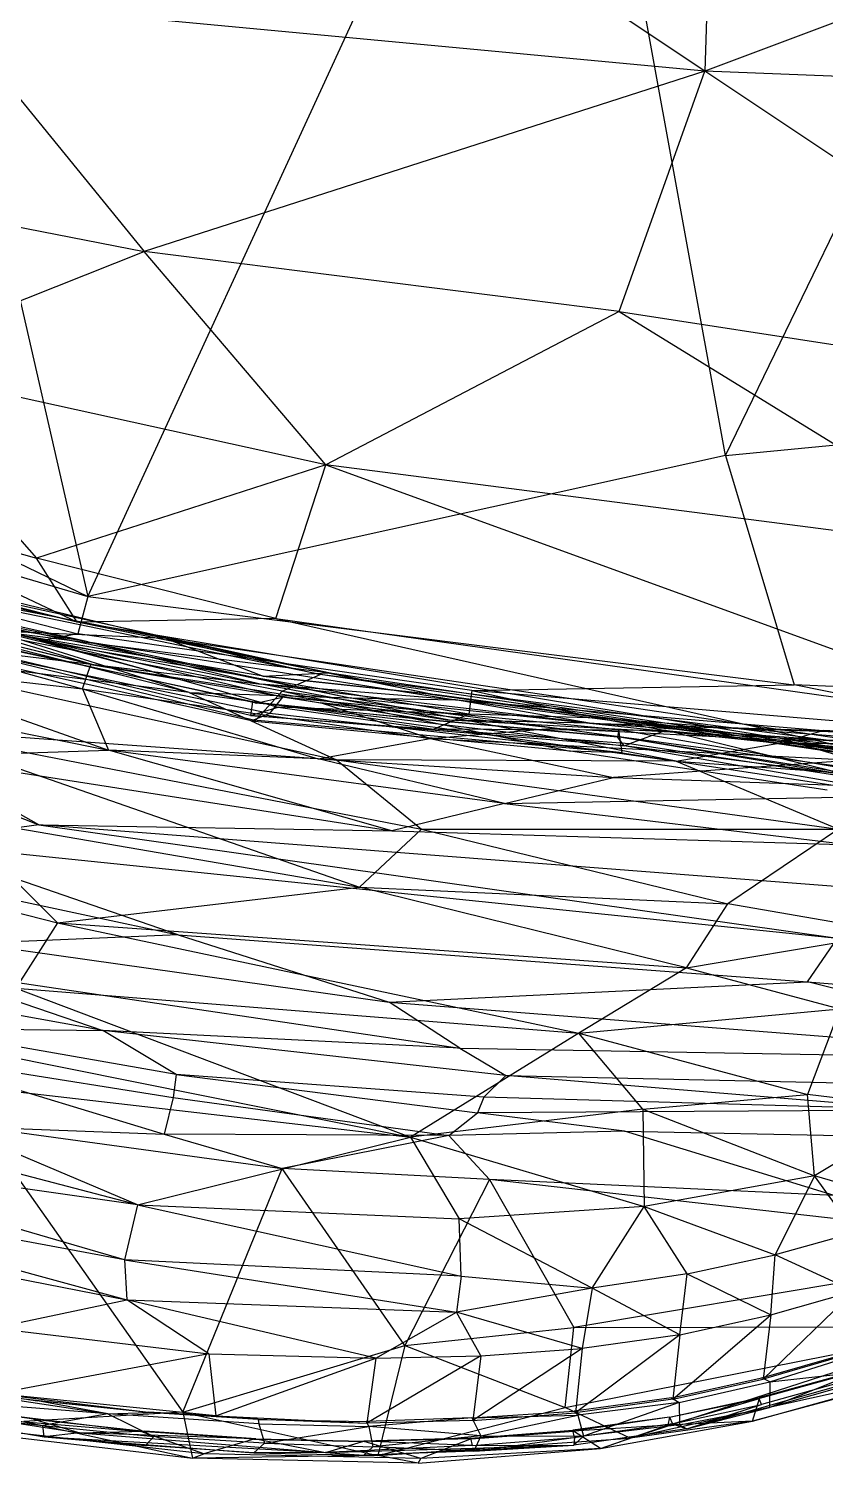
# Model space of a CAD drawing. Extents: x 11992 to 29481, y -6727 to 6811.
# Drawn here: x 17141.1 to 17241.6, y -1453.6 to -1272.6 of the extents above; entities that cross this region are included whole.
import ezdxf

# ---------------------------------------------------------------- set-up
doc = ezdxf.new("R2010")
doc.units = 0
doc.header["$MEASUREMENT"] = 0
doc.layers.get('0').update_dxf_attribs({"color": 8, "linetype": 'CONTINUOUS'})

msp = doc.modelspace()

# ---------------------------------------------------------------- linework, layer by layer
for p, q in [((17148.58, -1344.26, -2063.88), (17208.5, -1213.93, -2061.8)), ((17229.04, -1326.46, -2061.68), (17208.5, -1213.93, -2061.8)), ((17226.4, -1278, -1968.19), (17146.22, -1224.35, -1970.73)), ((17315.05, -1244.74, -1965.37), (17226.4, -1278, -1968.19)), ((17227.54, -1245.48, -1966.28), (17226.4, -1278, -1968.19)), ((17128.14, -1255.13, -2063.41), (17148.58, -1344.26, -2063.88)), ((17229.04, -1326.46, -2061.68), (17260.27, -1261.97, -2061.46)), ((17226.4, -1278, -1968.19), (17129.62, -1268.9, -1974.66)), ((17129.62, -1268.9, -1974.66), (17155.69, -1300.72, -1976.81)), ((17226.4, -1278, -1968.19), (17155.69, -1300.72, -1976.81)), ((17215.6, -1308.29, -1973.82), (17226.4, -1278, -1968.19)), ((17288.93, -1319.67, -1974.02), (17226.4, -1278, -1968.19)), ((17329.2, -1281.92, -1968.28), (17226.4, -1278, -1968.19)), ((17099.22, -1289.81, -1982.55), (17155.69, -1300.72, -1976.81)), ((17120.36, -1314.81, -1984.71), (17155.69, -1300.72, -1976.81)), ((17215.6, -1308.29, -1973.82), (17155.69, -1300.72, -1976.81)), ((17178.58, -1327.66, -1982.12), (17155.69, -1300.72, -1976.81)), ((17215.6, -1308.29, -1973.82), (17178.58, -1327.66, -1982.12)), ((17215.6, -1308.29, -1973.82), (17265.17, -1338.87, -1979.38)), ((17215.6, -1308.29, -1973.82), (17288.93, -1319.67, -1974.02)), ((17178.58, -1327.66, -1982.12), (17120.36, -1314.81, -1984.71)), ((17120.36, -1314.81, -1984.71), (17142.08, -1339.45, -1992.2)), ((17094.37, -1318.26, -2065.02), (17148.58, -1344.26, -2063.88)), ((17229.04, -1326.46, -2061.68), (17280.23, -1321.62, -2062.76)), ((17229.04, -1326.46, -2061.68), (17148.58, -1344.26, -2063.88)), ((17229.04, -1326.46, -2061.68), (17237.7, -1355.41, -2060.56)), ((17178.58, -1327.66, -1982.12), (17142.08, -1339.45, -1992.2)), ((17172.27, -1347.04, -1991.88), (17178.58, -1327.66, -1982.12)), ((17265.17, -1338.87, -1979.38), (17178.58, -1327.66, -1982.12)), ((17178.58, -1327.66, -1982.12), (17269.31, -1360.66, -1987.34)), ((17147.22, -1347.51, -1999.21), (17111.34, -1330.6, -1993.82)), ((17111.34, -1330.6, -1993.82), (17142.08, -1339.45, -1992.2)), ((17158.4, -1349.57, -1999.59), (17107.27, -1337.24, -2002.41)), ((17147.22, -1347.51, -1999.21), (17107.44, -1337.49, -2001.72)), ((17120.2, -1335.95, -2064.14), (17148.58, -1344.26, -2063.88)), ((17178.85, -1353.92, -2000.73), (17107.38, -1338.26, -2004.93)), ((17147.22, -1347.51, -1999.21), (17107.38, -1338.26, -2004.93)), ((17172.27, -1347.04, -1991.88), (17142.08, -1339.45, -1992.2)), ((17147.22, -1347.51, -1999.21), (17142.08, -1339.45, -1992.2)), ((17060.81, -1341.14, -2070.74), (17142.39, -1373.08, -2070.57)), ((17161.33, -1356.39, -1959.53), (17099.75, -1340.72, -1955.8)), ((17156.62, -1353.72, -2035.08), (17107.74, -1340.18, -2040.28)), ((17177.86, -1354.11, -1997.22), (17112.68, -1340.66, -2000.67)), ((17158.4, -1349.57, -1999.59), (17112.68, -1340.66, -2000.67)), ((17173.11, -1356.99, -2007.7), (17109.83, -1342.09, -2011.13)), ((17114.55, -1343.03, -2057.97), (17142.44, -1349.92, -2057.8)), ((17118.13, -1341.52, -2062.29), (17147.28, -1348.98, -2061.82)), ((17148.58, -1344.26, -2063.88), (17147.28, -1348.98, -2061.82)), ((17148.58, -1344.26, -2063.88), (17237.7, -1355.41, -2060.56)), ((17148.6, -1349.99, -2018.52), (17128.34, -1346.07, -1990.42)), ((17161.33, -1356.39, -1959.53), (17128.34, -1346.07, -1990.42)), ((17128.34, -1346.07, -1990.42), (17181.66, -1357.06, -1988.55)), ((17148.6, -1349.99, -2018.52), (17129.51, -1345.76, -2034.4)), ((17149.13, -1352.87, -2055.84), (17126.35, -1347.29, -2056.31)), ((17148.93, -1352.84, -2055.84), (17126.57, -1347.35, -2056.31)), ((17148.6, -1349.99, -2018.52), (17128.77, -1346.84, -2049.98)), ((17128.77, -1346.84, -2049.98), (17170.49, -1355.35, -2048.53)), ((17149.13, -1352.87, -2055.84), (17128.77, -1346.84, -2049.98)), ((17172.27, -1347.04, -1991.88), (17147.22, -1347.51, -1999.21)), ((17178.85, -1353.92, -2000.73), (17147.22, -1347.51, -1999.21)), ((17249.63, -1364.47, -1995.23), (17147.22, -1347.51, -1999.21)), ((17172.27, -1347.04, -1991.88), (17269.31, -1360.66, -1987.34)), ((17172.27, -1347.04, -1991.88), (17249.63, -1364.47, -1995.23)), ((17121.4, -1348.62, -2061.03), (17147.89, -1355.92, -2061.47)), ((17173.07, -1356.2, -1997.77), (17136.73, -1349.1, -1999.43)), ((17170.68, -1354.33, -1999.37), (17136.89, -1348.65, -2000.84)), ((17178.85, -1353.92, -2000.73), (17136.89, -1348.65, -2000.84)), ((17158.4, -1349.57, -1999.59), (17136.89, -1348.65, -2000.84)), ((17170.68, -1354.33, -1999.37), (17136.89, -1348.65, -2000.84)), ((17147.28, -1348.98, -2061.82), (17142.44, -1349.92, -2057.8)), ((17156.62, -1353.72, -2035.08), (17142.44, -1349.92, -2057.8)), ((17196.65, -1359.12, -2053.88), (17142.44, -1349.92, -2057.8)), ((17197.01, -1356.15, -2059.66), (17147.28, -1348.98, -2061.82)), ((17148.6, -1349.99, -2018.52), (17181.66, -1357.06, -1988.55)), ((17148.6, -1349.99, -2018.52), (17194.96, -1357.31, -2017.9)), ((17148.6, -1349.99, -2018.52), (17170.49, -1355.35, -2048.53)), ((17191.77, -1356.61, -1998.55), (17158.4, -1349.57, -1999.59)), ((17158.4, -1349.57, -1999.59), (17268.36, -1365.87, -1994.19)), ((17158.4, -1349.57, -1999.59), (17177.86, -1354.11, -1997.22)), ((17158.4, -1349.57, -1999.59), (17170.68, -1354.33, -1999.37)), ((17114.53, -1350.55, -1924), (17179.94, -1364.89, -1928.89)), ((17161.33, -1356.39, -1959.53), (17114.53, -1350.55, -1924)), ((17134.68, -1351.09, -2007.4), (17156.62, -1353.72, -2035.08)), ((17169.07, -1359.28, -2006.28), (17134.68, -1351.09, -2007.4)), ((17171.5, -1359.02, -2006.67), (17135.3, -1351.56, -2007.97)), ((17169.48, -1359.89, -2004.55), (17135.3, -1351.56, -2007.97)), ((17169.33, -1357.57, -2002.88), (17136.33, -1350.48, -2004.56)), ((17169.82, -1357.72, -2005.63), (17136.64, -1350.45, -2007.54)), ((17169.82, -1357.72, -2005.63), (17136.64, -1350.45, -2007.54)), ((17120.3, -1352.76, -2065.27), (17151.17, -1363.66, -2067.27)), ((17120.3, -1352.76, -2065.27), (17147.89, -1355.92, -2061.47)), ((17169.58, -1360.06, -2000.68), (17136.64, -1352.72, -2002.65)), ((17147.89, -1355.92, -2061.47), (17148.93, -1352.84, -2055.84)), ((17148.93, -1352.84, -2055.84), (17177.92, -1357.68, -2055.26)), ((17149.13, -1352.87, -2055.84), (17170.49, -1355.35, -2048.53)), ((17149.13, -1352.87, -2055.84), (17194.22, -1359.88, -2054.94)), ((17156.62, -1353.72, -2035.08), (17172.6, -1358.23, -2035.94)), ((17170.68, -1354.33, -1999.37), (17178.85, -1353.92, -2000.73)), ((17249.63, -1364.47, -1995.23), (17178.85, -1353.92, -2000.73)), ((17178.85, -1353.92, -2000.73), (17192.3, -1356.63, -1998.5)), ((17194.96, -1357.31, -2017.9), (17170.49, -1355.35, -2048.53)), ((17211.87, -1360.24, -2048.24), (17170.49, -1355.35, -2048.53)), ((17194.22, -1359.88, -2054.94), (17170.49, -1355.35, -2048.53)), ((17170.68, -1354.33, -1999.37), (17192.3, -1356.63, -1998.5)), ((17191.77, -1356.61, -1998.55), (17170.68, -1354.33, -1999.37)), ((17173.07, -1356.2, -1997.77), (17177.86, -1354.11, -1997.22)), ((17286.68, -1370.07, -1992.71), (17177.86, -1354.11, -1997.22)), ((17268.36, -1365.87, -1994.19), (17177.86, -1354.11, -1997.22)), ((17197.01, -1356.15, -2059.66), (17237.7, -1355.41, -2060.56)), ((17280.53, -1357.33, -2061.63), (17237.7, -1355.41, -2060.56)), ((17271.67, -1362.38, -2058.3), (17237.7, -1355.41, -2060.56)), ((17147.89, -1355.92, -2061.47), (17151.17, -1363.66, -2067.27)), ((17147.89, -1355.92, -2061.47), (17177.61, -1364.77, -2064.78)), ((17147.89, -1355.92, -2061.47), (17191.76, -1362.17, -2059.81)), ((17161.33, -1356.39, -1959.53), (17179.94, -1364.89, -1928.89)), ((17161.33, -1356.39, -1959.53), (17222.8, -1365.06, -1968.9)), ((17161.33, -1356.39, -1959.53), (17181.66, -1357.06, -1988.55)), ((17169.33, -1357.57, -2002.88), (17169.07, -1359.28, -2006.28)), ((17169.33, -1357.57, -2002.88), (17216.24, -1363.1, -2001.91)), ((17169.33, -1357.57, -2002.88), (17169.82, -1357.72, -2005.63)), ((17169.33, -1357.57, -2002.88), (17191.11, -1359.78, -2004.36)), ((17173.07, -1356.2, -1997.77), (17169.58, -1360.06, -2000.68)), ((17169.82, -1357.72, -2005.63), (17173.11, -1356.99, -2007.7)), ((17173.11, -1356.99, -2007.7), (17171.5, -1359.02, -2006.67)), ((17173.07, -1356.2, -1997.77), (17209.45, -1363.78, -1998.45)), ((17173.07, -1356.2, -1997.77), (17268.31, -1369.05, -1993.73)), ((17215.57, -1361.11, -2004.3), (17173.11, -1356.99, -2007.7)), ((17191.11, -1359.78, -2004.36), (17173.11, -1356.99, -2007.7)), ((17222.8, -1365.06, -1968.9), (17181.66, -1357.06, -1988.55)), ((17181.66, -1357.06, -1988.55), (17194.96, -1357.31, -2017.9)), ((17181.66, -1357.06, -1988.55), (17235.77, -1362.79, -1998.51)), ((17191.77, -1356.61, -1998.55), (17215.62, -1359.88, -1997.2)), ((17249.63, -1364.47, -1995.23), (17192.3, -1356.63, -1998.5)), ((17235.77, -1362.79, -1998.51), (17194.96, -1357.31, -2017.9)), ((17194.96, -1357.31, -2017.9), (17241.37, -1361.18, -2024.64)), ((17211.87, -1360.24, -2048.24), (17194.96, -1357.31, -2017.9)), ((17197.01, -1356.15, -2059.66), (17196.65, -1359.12, -2053.88)), ((17271.67, -1362.38, -2058.3), (17197.01, -1356.15, -2059.66)), ((17197.01, -1356.15, -2059.66), (17213.03, -1359.63, -2054.67)), ((17122.56, -1357.89, -2068.02), (17151.17, -1363.66, -2067.27)), ((17169.07, -1359.28, -2006.28), (17172.6, -1358.23, -2035.94)), ((17216.24, -1363.1, -2001.91), (17169.07, -1359.28, -2006.28)), ((17169.07, -1359.28, -2006.28), (17192.23, -1361.02, -2037.96)), ((17171.5, -1359.02, -2006.67), (17169.48, -1359.89, -2004.55)), ((17191.11, -1359.78, -2004.36), (17169.82, -1357.72, -2005.63)), ((17191.11, -1359.78, -2004.36), (17169.82, -1357.72, -2005.63)), ((17215.98, -1364, -2002.45), (17171.5, -1359.02, -2006.67)), ((17196.65, -1359.12, -2053.88), (17172.6, -1358.23, -2035.94)), ((17172.6, -1358.23, -2035.94), (17192.23, -1361.02, -2037.96)), ((17191.76, -1362.17, -2059.81), (17177.92, -1357.68, -2055.26)), ((17207.35, -1360.88, -2054.66), (17177.92, -1357.68, -2055.26)), ((17196.65, -1359.12, -2053.88), (17192.23, -1361.02, -2037.96)), ((17213.03, -1359.63, -2054.67), (17196.65, -1359.12, -2053.88)), ((17125.44, -1360.98, -1889.41), (17179.94, -1364.89, -1928.89)), ((17125.44, -1360.98, -1889.41), (17190.65, -1373.64, -1896.39)), ((17125.44, -1360.98, -1889.41), (17182.86, -1380.95, -1859.56)), ((17169.48, -1359.89, -2004.55), (17169.58, -1360.06, -2000.68)), ((17215.98, -1364, -2002.45), (17169.48, -1359.89, -2004.55)), ((17209.45, -1363.78, -1998.45), (17169.58, -1360.06, -2000.68)), ((17215.39, -1361.98, -2002.58), (17191.11, -1359.78, -2004.36)), ((17191.11, -1359.78, -2004.36), (17215.39, -1361.98, -2002.58)), ((17191.76, -1362.17, -2059.81), (17207.35, -1360.88, -2054.66)), ((17221.51, -1361.18, -2037.81), (17192.23, -1361.02, -2037.96)), ((17216.93, -1362.85, -2018.87), (17192.23, -1361.02, -2037.96)), ((17245.23, -1362.64, -2053.68), (17194.22, -1359.88, -2054.94)), ((17211.87, -1360.24, -2048.24), (17194.22, -1359.88, -2054.94)), ((17207.35, -1360.88, -2054.66), (17236.69, -1362.41, -2053.92)), ((17245.23, -1362.64, -2053.68), (17211.87, -1360.24, -2048.24)), ((17211.87, -1360.24, -2048.24), (17241.37, -1361.18, -2024.64)), ((17211.87, -1360.24, -2048.24), (17247.94, -1361.51, -2046.44)), ((17213.03, -1359.63, -2054.67), (17221.51, -1361.18, -2037.81)), ((17275.34, -1364.33, -2053.93), (17213.03, -1359.63, -2054.67)), ((17215.57, -1361.11, -2004.3), (17215.39, -1361.98, -2002.58)), ((17215.98, -1364, -2002.45), (17215.57, -1361.11, -2004.3)), ((17243.2, -1365.83, -2002.37), (17215.57, -1361.11, -2004.3)), ((17268.36, -1365.87, -1994.19), (17215.62, -1359.88, -1997.2)), ((17243.17, -1363.98, -1995.8), (17215.62, -1359.88, -1997.2)), ((17221.51, -1361.18, -2037.81), (17216.93, -1362.85, -2018.87)), ((17221.51, -1361.18, -2037.81), (17276.76, -1366.42, -2038.99)), ((17247.45, -1367.54, -2019.78), (17221.51, -1361.18, -2037.81)), ((17235.77, -1362.79, -1998.51), (17241.37, -1361.18, -2024.64)), ((17247.94, -1361.51, -2046.44), (17241.37, -1361.18, -2024.64)), ((17264.24, -1362.81, -2027.41), (17241.37, -1361.18, -2024.64)), ((17177.61, -1364.77, -2064.78), (17191.76, -1362.17, -2059.81)), ((17191.76, -1362.17, -2059.81), (17245.27, -1364.92, -2058.08)), ((17191.76, -1362.17, -2059.81), (17214.89, -1367.11, -2062.71)), ((17243.58, -1366.7, -2000.98), (17215.39, -1361.98, -2002.58)), ((17216.24, -1363.1, -2001.91), (17215.39, -1361.98, -2002.58)), ((17243.13, -1366.39, -2000.94), (17215.39, -1361.98, -2002.58)), ((17216.24, -1363.1, -2001.91), (17216.93, -1362.85, -2018.87)), ((17247.45, -1367.54, -2019.78), (17216.93, -1362.85, -2018.87)), ((17222.8, -1365.06, -1968.9), (17235.77, -1362.79, -1998.51)), ((17235.77, -1362.79, -1998.51), (17264.24, -1362.81, -2027.41)), ((17276.02, -1368.72, -2001.59), (17235.77, -1362.79, -1998.51)), ((17245.27, -1364.92, -2058.08), (17236.69, -1362.41, -2053.92)), ((17257.93, -1362.47, -2053.21), (17236.69, -1362.41, -2053.92)), ((17127, -1364.45, -2069.95), (17151.17, -1363.66, -2067.27)), ((17142.39, -1373.08, -2070.57), (17127, -1364.45, -2069.95)), ((17127, -1364.45, -2069.95), (17186.93, -1373.84, -2069.12)), ((17186.93, -1373.84, -2069.12), (17151.17, -1363.66, -2067.27)), ((17177.61, -1364.77, -2064.78), (17151.17, -1363.66, -2067.27)), ((17201.15, -1370.4, -2066.61), (17151.17, -1363.66, -2067.27)), ((17177.61, -1364.77, -2064.78), (17214.89, -1367.11, -2062.71)), ((17201.15, -1370.4, -2066.61), (17177.61, -1364.77, -2064.78)), ((17241.87, -1368.72, -1996.79), (17209.45, -1363.78, -1998.45)), ((17215.98, -1364, -2002.45), (17209.45, -1363.78, -1998.45)), ((17215.98, -1364, -2002.45), (17243.7, -1368.26, -2001.01)), ((17243.58, -1366.7, -2000.98), (17216.24, -1363.1, -2001.91)), ((17243.19, -1367.78, -2001.51), (17216.24, -1363.1, -2001.91)), ((17222.8, -1365.06, -1968.9), (17179.94, -1364.89, -1928.89)), ((17179.94, -1364.89, -1928.89), (17190.65, -1373.64, -1896.39)), ((17179.94, -1364.89, -1928.89), (17243.27, -1373.62, -1939.43)), ((17245.27, -1364.92, -2058.08), (17214.89, -1367.11, -2062.71)), ((17222.8, -1365.06, -1968.9), (17243.27, -1373.62, -1939.43)), ((17222.8, -1365.06, -1968.9), (17276.02, -1368.72, -2001.59)), ((17201.15, -1370.4, -2066.61), (17214.89, -1367.11, -2062.71)), ((17214.89, -1367.11, -2062.71), (17271.83, -1369.05, -2060.94)), ((17201.15, -1370.4, -2066.61), (17271.83, -1369.05, -2060.94)), ((17131.29, -1372.06, -1850.83), (17182.86, -1380.95, -1859.56)), ((17144.75, -1385.44, -1816.23), (17131.29, -1372.06, -1850.83)), ((17201.15, -1370.4, -2066.61), (17186.93, -1373.84, -2069.12)), ((17201.15, -1370.4, -2066.61), (17244.93, -1375.61, -2067.2)), ((17142.39, -1373.08, -2070.57), (17126.08, -1375.31, -2070.85)), ((17142.39, -1373.08, -2070.57), (17243.15, -1387.36, -2069.88)), ((17142.39, -1373.08, -2070.57), (17186.93, -1373.84, -2069.12)), ((17256.03, -1381.87, -2068.55), (17142.39, -1373.08, -2070.57)), ((17190.65, -1373.64, -1896.39), (17182.86, -1380.95, -1859.56)), ((17186.93, -1373.84, -2069.12), (17244.93, -1375.61, -2067.2)), ((17190.65, -1373.64, -1896.39), (17243.27, -1373.62, -1939.43)), ((17190.65, -1373.64, -1896.39), (17229.33, -1383.06, -1886.73)), ((17243.27, -1373.62, -1939.43), (17229.33, -1383.06, -1886.73)), ((17106.38, -1375.5, -2070.11), (17159.97, -1386.96, -2070.04)), ((17159.97, -1386.96, -2070.04), (17126.08, -1375.31, -2070.85)), ((17126.08, -1375.31, -2070.85), (17243.15, -1387.36, -2069.88)), ((17113.54, -1377.59, -1813.53), (17144.75, -1385.44, -1816.23)), ((17144.75, -1385.44, -1816.23), (17182.86, -1380.95, -1859.56)), ((17224.1, -1391.13, -1852.87), (17182.86, -1380.95, -1859.56)), ((17182.86, -1380.95, -1859.56), (17229.33, -1383.06, -1886.73)), ((17224.1, -1391.13, -1852.87), (17229.33, -1383.06, -1886.73)), ((17250.36, -1386.69, -1895.62), (17229.33, -1383.06, -1886.73)), ((17144.75, -1385.44, -1816.23), (17139.48, -1393.69, -1789.68)), ((17144.75, -1385.44, -1816.23), (17210.5, -1399.38, -1819.06)), ((17144.75, -1385.44, -1816.23), (17224.1, -1391.13, -1852.87)), ((17159.97, -1386.96, -2070.04), (17134.16, -1388.04, -2068.06)), ((17134.16, -1388.04, -2068.06), (17186.58, -1395.44, -2068.34)), ((17159.97, -1386.96, -2070.04), (17239.36, -1392.9, -2069.86)), ((17159.97, -1386.96, -2070.04), (17186.58, -1395.44, -2068.34)), ((17224.1, -1391.13, -1852.87), (17250.36, -1386.69, -1895.62)), ((17239.36, -1392.9, -2069.86), (17243.15, -1387.36, -2069.88)), ((17150.44, -1399.03, -2062.58), (17105.9, -1390.97, -2061.16)), ((17127.44, -1391.16, -2065.54), (17195.51, -1401.26, -2065.85)), ((17127.44, -1391.16, -2065.54), (17150.44, -1399.03, -2062.58)), ((17224.1, -1391.13, -1852.87), (17210.5, -1399.38, -1819.06)), ((17224.1, -1391.13, -1852.87), (17243.47, -1396.28, -1859.6)), ((17139.48, -1393.69, -1789.68), (17189.29, -1412.47, -1776.63)), ((17139.48, -1393.69, -1789.68), (17210.5, -1399.38, -1819.06)), ((17186.58, -1395.44, -2068.34), (17239.36, -1392.9, -2069.86)), ((17278.8, -1402.72, -2067.38), (17239.36, -1392.9, -2069.86)), ((17239.36, -1392.9, -2069.86), (17288.01, -1396.72, -2067.83)), ((17186.58, -1395.44, -2068.34), (17278.8, -1402.72, -2067.38)), ((17195.51, -1401.26, -2065.85), (17186.58, -1395.44, -2068.34)), ((17210.5, -1399.38, -1819.06), (17243.47, -1396.28, -1859.6)), ((17243.47, -1396.28, -1859.6), (17239.37, -1407.11, -1830.92)), ((17126.31, -1398.72, -2056.77), (17150.44, -1399.03, -2062.58)), ((17159.7, -1404.6, -2057.14), (17126.31, -1398.72, -2056.77)), ((17201.29, -1404.72, -2063.45), (17150.44, -1399.03, -2062.58)), ((17195.51, -1401.26, -2065.85), (17150.44, -1399.03, -2062.58)), ((17159.7, -1404.6, -2057.14), (17150.44, -1399.03, -2062.58)), ((17127.04, -1399.97, -1767.59), (17189.29, -1412.47, -1776.63)), ((17210.5, -1399.38, -1819.06), (17189.29, -1412.47, -1776.63)), ((17210.5, -1399.38, -1819.06), (17239.37, -1407.11, -1830.92)), ((17218.59, -1408.96, -1805.4), (17210.5, -1399.38, -1819.06)), ((17124.82, -1401.96, -2045.42), (17158.18, -1412.09, -2025.59)), ((17124.82, -1401.96, -2045.42), (17159.32, -1407.49, -2048.25)), ((17195.51, -1401.26, -2065.85), (17278.8, -1402.72, -2067.38)), ((17195.51, -1401.26, -2065.85), (17201.29, -1404.72, -2063.45)), ((17114.3, -1403.83, -1752.3), (17189.29, -1412.47, -1776.63)), ((17154.81, -1421.04, -1745.18), (17114.3, -1403.83, -1752.3)), ((17159.7, -1404.6, -2057.14), (17159.32, -1407.49, -2048.25)), ((17198.53, -1407.42, -2059.89), (17159.7, -1404.6, -2057.14)), ((17159.7, -1404.6, -2057.14), (17197.73, -1409.42, -2056.32)), ((17198.53, -1407.42, -2059.89), (17201.29, -1404.72, -2063.45)), ((17201.29, -1404.72, -2063.45), (17286.43, -1406.58, -2065.49)), ((17253.83, -1409.05, -2060.76), (17201.29, -1404.72, -2063.45)), ((17159.32, -1407.49, -2048.25), (17158.18, -1412.09, -2025.59)), ((17159.32, -1407.49, -2048.25), (17194.13, -1412.27, -2045.79)), ((17198.53, -1407.42, -2059.89), (17197.73, -1409.42, -2056.32)), ((17253.83, -1409.05, -2060.76), (17198.53, -1407.42, -2059.89)), ((17218.59, -1408.96, -1805.4), (17239.37, -1407.11, -1830.92)), ((17240.27, -1417.37, -1812.63), (17239.37, -1407.11, -1830.92)), ((17254.38, -1408.92, -1848.05), (17239.37, -1407.11, -1830.92)), ((17154.81, -1421.04, -1745.18), (17112.49, -1409.9, -1741.78)), ((17218.59, -1408.96, -1805.4), (17189.29, -1412.47, -1776.63)), ((17194.13, -1412.27, -2045.79), (17197.73, -1409.42, -2056.32)), ((17253.83, -1409.05, -2060.76), (17197.73, -1409.42, -2056.32)), ((17216.27, -1411.75, -2050.95), (17197.73, -1409.42, -2056.32)), ((17218.59, -1408.96, -1805.4), (17240.27, -1417.37, -1812.63)), ((17218.59, -1408.96, -1805.4), (17218.78, -1421.25, -1782.7)), ((17254.38, -1408.92, -1848.05), (17240.27, -1417.37, -1812.63)), ((17135.23, -1411.25, -2005.63), (17160.55, -1447.19, -1804.19)), ((17135.23, -1411.25, -2005.63), (17173.09, -1416.45, -2011.24)), ((17135.23, -1411.25, -2005.63), (17158.18, -1412.09, -2025.59)), ((17216.27, -1411.75, -2050.95), (17194.13, -1412.27, -2045.79)), ((17216.27, -1411.75, -2050.95), (17248.68, -1412.36, -2051.15)), ((17242.76, -1419.85, -2017.31), (17216.27, -1411.75, -2050.95)), ((17154.81, -1421.04, -1745.18), (17189.29, -1412.47, -1776.63)), ((17194.13, -1412.27, -2045.79), (17158.18, -1412.09, -2025.59)), ((17158.18, -1412.09, -2025.59), (17173.09, -1416.45, -2011.24)), ((17194.13, -1412.27, -2045.79), (17173.09, -1416.45, -2011.24)), ((17189.29, -1412.47, -1776.63), (17195.41, -1422.78, -1762.93)), ((17189.29, -1412.47, -1776.63), (17218.78, -1421.25, -1782.7)), ((17199.26, -1417.83, -2018.69), (17194.13, -1412.27, -2045.79)), ((17154.81, -1421.04, -1745.18), (17104.83, -1413.89, -1733.63)), ((17153.2, -1427.98, -1737.93), (17104.83, -1413.89, -1733.63)), ((17153.2, -1427.98, -1737.93), (17095.74, -1417.21, -1727.77)), ((17095.74, -1417.21, -1727.77), (17153.49, -1433.02, -1735.25)), ((17160.55, -1447.19, -1804.19), (17173.09, -1416.45, -2011.24)), ((17199.26, -1417.83, -2018.69), (17173.09, -1416.45, -2011.24)), ((17188.58, -1438.77, -1880.41), (17173.09, -1416.45, -2011.24)), ((17199.26, -1417.83, -2018.69), (17188.58, -1438.77, -1880.41)), ((17199.26, -1417.83, -2018.69), (17209.88, -1436.52, -1904.2)), ((17242.76, -1419.85, -2017.31), (17199.26, -1417.83, -2018.69)), ((17271.99, -1426.09, -1989.29), (17199.26, -1417.83, -2018.69)), ((17240.27, -1417.37, -1812.63), (17218.78, -1421.25, -1782.7)), ((17240.27, -1417.37, -1812.63), (17235.3, -1427.32, -1793.24)), ((17254.45, -1421.48, -1831.56), (17240.27, -1417.37, -1812.63)), ((17245.43, -1424.51, -1811.29), (17240.27, -1417.37, -1812.63)), ((17100.48, -1422.63, -1726.75), (17153.49, -1433.02, -1735.25)), ((17154.81, -1421.04, -1745.18), (17153.2, -1427.98, -1737.93)), ((17154.81, -1421.04, -1745.18), (17195.41, -1422.78, -1762.93)), ((17154.81, -1421.04, -1745.18), (17195.68, -1430.02, -1754.64)), ((17218.78, -1421.25, -1782.7), (17195.41, -1422.78, -1762.93)), ((17212.22, -1431.53, -1764.84), (17218.78, -1421.25, -1782.7)), ((17224.19, -1429.72, -1777.68), (17218.78, -1421.25, -1782.7)), ((17218.78, -1421.25, -1782.7), (17235.3, -1427.32, -1793.24)), ((17195.68, -1430.02, -1754.64), (17195.41, -1422.78, -1762.93)), ((17212.22, -1431.53, -1764.84), (17195.41, -1422.78, -1762.93)), ((17245.43, -1424.51, -1811.29), (17235.3, -1427.32, -1793.24)), ((17271.99, -1426.09, -1989.29), (17209.88, -1436.52, -1904.2)), ((17195.68, -1430.02, -1754.64), (17153.2, -1427.98, -1737.93)), ((17153.2, -1427.98, -1737.93), (17153.49, -1433.02, -1735.25)), ((17153.2, -1427.98, -1737.93), (17195.07, -1434.58, -1751.04)), ((17224.19, -1429.72, -1777.68), (17235.3, -1427.32, -1793.24)), ((17234.76, -1434.91, -1789.73), (17235.3, -1427.32, -1793.24)), ((17245.28, -1431.91, -1808.18), (17235.3, -1427.32, -1793.24)), ((17224.19, -1429.72, -1777.68), (17212.22, -1431.53, -1764.84)), ((17223.28, -1437.43, -1774.13), (17224.19, -1429.72, -1777.68)), ((17224.19, -1429.72, -1777.68), (17234.76, -1434.91, -1789.73)), ((17195.68, -1430.02, -1754.64), (17195.07, -1434.58, -1751.04)), ((17212.22, -1431.53, -1764.84), (17195.07, -1434.58, -1751.04)), ((17195.68, -1430.02, -1754.64), (17212.22, -1431.53, -1764.84)), ((17212.22, -1431.53, -1764.84), (17210.96, -1439.16, -1761.53)), ((17223.28, -1437.43, -1774.13), (17212.22, -1431.53, -1764.84)), ((17136.64, -1436.57, -1731.23), (17153.49, -1433.02, -1735.25)), ((17184.91, -1440.37, -1745.07), (17153.49, -1433.02, -1735.25)), ((17163.84, -1439.81, -1737.57), (17153.49, -1433.02, -1735.25)), ((17153.49, -1433.02, -1735.25), (17195.07, -1434.58, -1751.04)), ((17245.28, -1431.91, -1808.18), (17233.79, -1443.01, -1793.78)), ((17234.76, -1434.91, -1789.73), (17245.28, -1431.91, -1808.18)), ((17184.91, -1440.37, -1745.07), (17195.07, -1434.58, -1751.04)), ((17210.96, -1439.16, -1761.53), (17195.07, -1434.58, -1751.04)), ((17198.15, -1440.09, -1751.92), (17195.07, -1434.58, -1751.04)), ((17222.38, -1445.53, -1778.28), (17234.76, -1434.91, -1789.73)), ((17223.28, -1437.43, -1774.13), (17234.76, -1434.91, -1789.73)), ((17234.76, -1434.91, -1789.73), (17233.79, -1443.01, -1793.78)), ((17136.64, -1436.57, -1731.23), (17163.84, -1439.81, -1737.57)), ((17188.58, -1438.77, -1880.41), (17209.88, -1436.52, -1904.2)), ((17208.78, -1446.6, -1832.55), (17260.47, -1436.39, -1914.18)), ((17208.78, -1446.6, -1832.55), (17209.88, -1436.52, -1904.2)), ((17209.88, -1436.52, -1904.2), (17260.47, -1436.39, -1914.18)), ((17216.99, -1450.46, -1801.67), (17260.47, -1436.39, -1914.18)), ((17160.55, -1447.19, -1804.19), (17188.58, -1438.77, -1880.41)), ((17188.58, -1438.77, -1880.41), (17185.17, -1452.64, -1780.35)), ((17188.58, -1438.77, -1880.41), (17208.78, -1446.6, -1832.55)), ((17223.28, -1437.43, -1774.13), (17210.1, -1447.25, -1765.72)), ((17223.28, -1437.43, -1774.13), (17210.96, -1439.16, -1761.53)), ((17223.28, -1437.43, -1774.13), (17222.38, -1445.53, -1778.28)), ((17163.84, -1439.81, -1737.57), (17136.98, -1444.86, -1734.44)), ((17163.84, -1439.81, -1737.57), (17184.91, -1440.37, -1745.07)), ((17163.84, -1439.81, -1737.57), (17164.71, -1447.63, -1740.52)), ((17164.71, -1447.63, -1740.52), (17184.91, -1440.37, -1745.07)), ((17198.15, -1440.09, -1751.92), (17183.78, -1448.58, -1748.57)), ((17184.91, -1440.37, -1745.07), (17183.78, -1448.58, -1748.57)), ((17184.91, -1440.37, -1745.07), (17198.15, -1440.09, -1751.92)), ((17210.96, -1439.16, -1761.53), (17197.14, -1448.25, -1755.88)), ((17198.15, -1440.09, -1751.92), (17197.14, -1448.25, -1755.88)), ((17198.15, -1440.09, -1751.92), (17210.96, -1439.16, -1761.53)), ((17210.96, -1439.16, -1761.53), (17210.1, -1447.25, -1765.72)), ((17224.16, -1449.29, -1781.17), (17253.81, -1440.84, -1832.77)), ((17233.61, -1442.86, -1793.69), (17244.15, -1439.84, -1812.06)), ((17244.35, -1439.97, -1812.21), (17233.79, -1443.01, -1793.78)), ((17234.61, -1443.35, -1793.17), (17244.71, -1440.18, -1811.21)), ((17258.69, -1441.25, -1867.62), (17216.99, -1450.46, -1801.67)), ((17258.69, -1441.25, -1867.62), (17232.42, -1448.31, -1808.67)), ((17243.65, -1442.51, -1817.17), (17233.25, -1445.37, -1798.68)), ((17243.69, -1442.59, -1816.97), (17233.32, -1445.45, -1798.52)), ((17234.56, -1446.58, -1793.34), (17245.72, -1442.14, -1811.89)), ((17234.61, -1443.35, -1793.17), (17245.72, -1442.14, -1811.89)), ((17120.57, -1442.81, -1732.36), (17151.09, -1447.38, -1737.13)), ((17128.38, -1443.71, -1734.19), (17142.21, -1445.75, -1736.4)), ((17222.2, -1445.37, -1778.22), (17233.61, -1442.86, -1793.69)), ((17222.38, -1445.53, -1778.28), (17233.79, -1443.01, -1793.78)), ((17223.16, -1445.96, -1777.55), (17234.61, -1443.35, -1793.17)), ((17232.42, -1448.31, -1808.67), (17250.58, -1443.27, -1840.24)), ((17244.11, -1443.29, -1817.02), (17233.59, -1446.21, -1798.41)), ((17234.61, -1443.35, -1793.17), (17233.61, -1442.86, -1793.69)), ((17234.61, -1443.35, -1793.17), (17234.56, -1446.58, -1793.34)), ((17245.26, -1443.56, -1812.7), (17234.56, -1446.58, -1793.34)), ((17115.39, -1444.87, -1735.93), (17147.54, -1449.79, -1740.89)), ((17123.71, -1445.3, -1732.45), (17142.89, -1448.85, -1735.54)), ((17151.09, -1447.38, -1737.13), (17123.71, -1445.3, -1732.45)), ((17141.7, -1448.06, -1740.08), (17127.78, -1445.97, -1737.87)), ((17164.71, -1447.63, -1740.52), (17136.98, -1444.86, -1734.44)), ((17136.98, -1444.86, -1734.44), (17156.17, -1447.2, -1739.32)), ((17137.28, -1445.17, -1735.47), (17156.17, -1447.2, -1739.32)), ((17156.17, -1447.21, -1739.32), (17142.21, -1445.75, -1736.4)), ((17151.09, -1447.38, -1737.13), (17142.21, -1445.75, -1736.4)), ((17222.2, -1445.37, -1778.22), (17209.94, -1447.07, -1765.7)), ((17222.38, -1445.53, -1778.28), (17210.1, -1447.25, -1765.72)), ((17223.16, -1445.96, -1777.55), (17210.39, -1447.55, -1764.84)), ((17223.16, -1445.96, -1777.55), (17211.09, -1450.22, -1765.02)), ((17221.77, -1448.84, -1783.62), (17233.32, -1445.45, -1798.52)), ((17221.97, -1447.8, -1782.9), (17233.25, -1445.37, -1798.68)), ((17221.97, -1447.8, -1782.92), (17233.32, -1445.45, -1798.52)), ((17222.2, -1445.37, -1778.22), (17223.16, -1445.96, -1777.55)), ((17222.34, -1448.67, -1782.73), (17233.59, -1446.21, -1798.41)), ((17223.16, -1445.96, -1777.55), (17223.21, -1448.79, -1777.7)), ((17224.16, -1449.29, -1781.17), (17233.59, -1446.21, -1798.41)), ((17232.42, -1448.31, -1808.67), (17233.32, -1445.45, -1798.52)), ((17233.59, -1446.21, -1798.41), (17233.25, -1445.37, -1798.68)), ((17119.82, -1446.36, -1733.03), (17143.05, -1450.28, -1737.39)), ((17119.82, -1446.36, -1733.03), (17142.89, -1448.85, -1735.54)), ((17143.05, -1450.28, -1737.39), (17126.71, -1447.77, -1735.15)), ((17133.02, -1446.9, -1738.58), (17155.27, -1449.64, -1742.74)), ((17134.99, -1447.91, -1739.34), (17155.27, -1449.64, -1742.74)), ((17160.55, -1447.19, -1804.19), (17140.5, -1448.36, -1777.2)), ((17141.7, -1448.06, -1740.08), (17147.54, -1449.79, -1740.89)), ((17141.7, -1448.06, -1740.08), (17155.74, -1449.58, -1743.07)), ((17151.09, -1447.38, -1737.13), (17142.89, -1448.85, -1735.54)), ((17151.09, -1447.38, -1737.13), (17156.17, -1447.21, -1739.32)), ((17151.09, -1447.38, -1737.13), (17156.87, -1450.27, -1738.43)), ((17170.15, -1448.65, -1742.34), (17151.09, -1447.38, -1737.13)), ((17170.06, -1448.08, -1743.28), (17156.17, -1447.2, -1739.32)), ((17164.71, -1447.63, -1740.52), (17156.17, -1447.2, -1739.32)), ((17170.06, -1448.09, -1743.28), (17156.17, -1447.21, -1739.32)), ((17160.55, -1447.19, -1804.19), (17161.75, -1452.99, -1759.48)), ((17160.55, -1447.19, -1804.19), (17185.17, -1452.64, -1780.35)), ((17164.71, -1447.63, -1740.52), (17183.78, -1448.58, -1748.57)), ((17164.71, -1447.63, -1740.52), (17170.06, -1448.08, -1743.28)), ((17170.06, -1448.08, -1743.28), (17183.78, -1448.58, -1748.57)), ((17197.03, -1447.91, -1755.8), (17183.72, -1448.38, -1748.62)), ((17197.03, -1447.91, -1755.8), (17184, -1449.01, -1747.61)), ((17185.17, -1452.64, -1780.35), (17208.78, -1446.6, -1832.55)), ((17197.03, -1447.91, -1755.8), (17209.94, -1447.07, -1765.7)), ((17197.03, -1447.91, -1755.8), (17210.39, -1447.55, -1764.84)), ((17197.03, -1447.91, -1755.8), (17198.14, -1450.18, -1755.04)), ((17197.14, -1448.25, -1755.88), (17210.1, -1447.25, -1765.72)), ((17198.14, -1450.18, -1755.04), (17210.39, -1447.55, -1764.84)), ((17216.99, -1450.46, -1801.67), (17208.78, -1446.6, -1832.55)), ((17221.97, -1447.8, -1782.9), (17209.76, -1449.47, -1770.09)), ((17221.97, -1447.8, -1782.92), (17209.85, -1449.57, -1769.98)), ((17210.39, -1447.55, -1764.84), (17209.94, -1447.07, -1765.7)), ((17210.39, -1447.55, -1764.84), (17211.09, -1450.22, -1765.02)), ((17221.97, -1447.8, -1782.92), (17221.77, -1448.84, -1783.62)), ((17221.97, -1447.8, -1782.9), (17222.34, -1448.67, -1782.73)), ((17223.21, -1448.79, -1777.7), (17234.56, -1446.58, -1793.34)), ((17224.16, -1449.29, -1781.17), (17234.56, -1446.58, -1793.34)), ((17132.84, -1449.58, -1752.07), (17161.75, -1452.99, -1759.48)), ((17163.19, -1452.45, -1750.64), (17133.7, -1449.18, -1744.51)), ((17140.5, -1448.36, -1777.2), (17161.75, -1452.99, -1759.48)), ((17143.05, -1450.28, -1737.39), (17142.89, -1448.85, -1735.54)), ((17142.89, -1448.85, -1735.54), (17156.87, -1450.27, -1738.43)), ((17147.54, -1449.79, -1740.89), (17143.05, -1450.28, -1737.39)), ((17147.54, -1449.79, -1740.89), (17155.74, -1449.58, -1743.07)), ((17169.75, -1450.53, -1747.17), (17147.54, -1449.79, -1740.89)), ((17147.54, -1449.79, -1740.89), (17178.57, -1452.27, -1748.82)), ((17169.53, -1450.58, -1746.79), (17155.27, -1449.64, -1742.74)), ((17163.19, -1452.45, -1750.64), (17155.27, -1449.64, -1742.74)), ((17169.75, -1450.53, -1747.17), (17155.74, -1449.58, -1743.07)), ((17170.06, -1448.09, -1743.28), (17183.72, -1448.38, -1748.62)), ((17170.06, -1448.09, -1743.28), (17170.15, -1448.65, -1742.34)), ((17170.15, -1448.65, -1742.34), (17170.85, -1451.11, -1742.39)), ((17170.15, -1448.65, -1742.34), (17184, -1449.01, -1747.61)), ((17170.85, -1451.11, -1742.39), (17184, -1449.01, -1747.61)), ((17184, -1449.01, -1747.61), (17183.72, -1448.38, -1748.62)), ((17197.14, -1448.25, -1755.88), (17183.78, -1448.58, -1748.57)), ((17184, -1449.01, -1747.61), (17184.51, -1451.56, -1747.84)), ((17198.14, -1450.18, -1755.04), (17184, -1449.01, -1747.61)), ((17196.84, -1450.45, -1760.01), (17209.76, -1449.47, -1770.09)), ((17196.92, -1450.56, -1759.9), (17209.85, -1449.57, -1769.98)), ((17209.98, -1450.39, -1769.82), (17209.76, -1449.47, -1770.09)), ((17221.77, -1448.84, -1783.62), (17209.85, -1449.57, -1769.98)), ((17213.24, -1451.79, -1783.04), (17209.85, -1449.57, -1769.98)), ((17224.16, -1449.29, -1781.17), (17209.87, -1451.35, -1766.44)), ((17222.34, -1448.67, -1782.73), (17209.98, -1450.39, -1769.82)), ((17223.21, -1448.79, -1777.7), (17211.09, -1450.22, -1765.02)), ((17213.24, -1451.79, -1783.04), (17232.42, -1448.31, -1808.67)), ((17213.24, -1451.79, -1783.04), (17221.77, -1448.84, -1783.62)), ((17232.42, -1448.31, -1808.67), (17216.99, -1450.46, -1801.67)), ((17232.42, -1448.31, -1808.67), (17221.77, -1448.84, -1783.62)), ((17222.34, -1448.67, -1782.73), (17224.16, -1449.29, -1781.17)), ((17223.21, -1448.79, -1777.7), (17224.16, -1449.29, -1781.17)), ((17143.05, -1450.28, -1737.39), (17178.57, -1452.27, -1748.82)), ((17143.05, -1450.28, -1737.39), (17169.51, -1452.33, -1743.37)), ((17143.05, -1450.28, -1737.39), (17155.83, -1451.38, -1739.4)), ((17155.83, -1451.38, -1739.4), (17156.87, -1450.27, -1738.43)), ((17169.51, -1452.33, -1743.37), (17155.83, -1451.38, -1739.4)), ((17170.85, -1451.11, -1742.39), (17156.87, -1450.27, -1738.43)), ((17169.53, -1450.58, -1746.79), (17163.19, -1452.45, -1750.64)), ((17170.85, -1451.11, -1742.39), (17169.51, -1452.33, -1743.37)), ((17169.53, -1450.58, -1746.79), (17183.44, -1450.89, -1752.33)), ((17169.75, -1450.53, -1747.17), (17178.57, -1452.27, -1748.82)), ((17169.75, -1450.53, -1747.17), (17183.41, -1450.83, -1752.64)), ((17170.85, -1451.11, -1742.39), (17184.51, -1451.56, -1747.84)), ((17178.57, -1452.27, -1748.82), (17183.41, -1450.83, -1752.64)), ((17178.57, -1452.27, -1748.82), (17209.87, -1451.35, -1766.44)), ((17197.06, -1451.38, -1759.78), (17178.57, -1452.27, -1748.82)), ((17183.4, -1452.61, -1748.67), (17209.87, -1451.35, -1766.44)), ((17183.4, -1452.61, -1748.67), (17184.51, -1451.56, -1747.84)), ((17196.84, -1450.45, -1760.01), (17183.41, -1450.83, -1752.64)), ((17197.06, -1451.38, -1759.78), (17183.41, -1450.83, -1752.64)), ((17196.92, -1450.56, -1759.9), (17183.44, -1450.89, -1752.33)), ((17190.57, -1453.04, -1761.77), (17183.44, -1450.89, -1752.33)), ((17198.14, -1450.18, -1755.04), (17184.51, -1451.56, -1747.84)), ((17197.28, -1452.1, -1755.61), (17184.51, -1451.56, -1747.84)), ((17185.17, -1452.64, -1780.35), (17216.99, -1450.46, -1801.67)), ((17196.92, -1450.56, -1759.9), (17190.57, -1453.04, -1761.77)), ((17196.84, -1450.45, -1760.01), (17197.06, -1451.38, -1759.78)), ((17197.06, -1451.38, -1759.78), (17209.98, -1450.39, -1769.82)), ((17197.06, -1451.38, -1759.78), (17209.87, -1451.35, -1766.44)), ((17198.14, -1450.18, -1755.04), (17197.28, -1452.1, -1755.61)), ((17197.28, -1452.1, -1755.61), (17211.09, -1450.22, -1765.02)), ((17197.28, -1452.1, -1755.61), (17209.87, -1451.35, -1766.44)), ((17198.14, -1450.18, -1755.04), (17211.09, -1450.22, -1765.02)), ((17209.87, -1451.35, -1766.44), (17211.09, -1450.22, -1765.02)), ((17209.98, -1450.39, -1769.82), (17209.87, -1451.35, -1766.44)), ((17213.24, -1451.79, -1783.04), (17216.99, -1450.46, -1801.67)), ((17161.75, -1452.99, -1759.48), (17163.19, -1452.45, -1750.64)), ((17185.17, -1452.64, -1780.35), (17161.75, -1452.99, -1759.48)), ((17190.24, -1453.64, -1768.53), (17161.75, -1452.99, -1759.48)), ((17190.57, -1453.04, -1761.77), (17163.19, -1452.45, -1750.64)), ((17178.57, -1452.27, -1748.82), (17169.51, -1452.33, -1743.37)), ((17169.51, -1452.33, -1743.37), (17183.4, -1452.61, -1748.67)), ((17178.57, -1452.27, -1748.82), (17183.4, -1452.61, -1748.67)), ((17197.28, -1452.1, -1755.61), (17183.4, -1452.61, -1748.67)), ((17190.24, -1453.64, -1768.53), (17185.17, -1452.64, -1780.35)), ((17190.24, -1453.64, -1768.53), (17213.24, -1451.79, -1783.04)), ((17190.24, -1453.64, -1768.53), (17190.57, -1453.04, -1761.77)), ((17213.24, -1451.79, -1783.04), (17190.57, -1453.04, -1761.77))]:
    msp.add_line(p, q)

doc.saveas('drawing.dxf')
